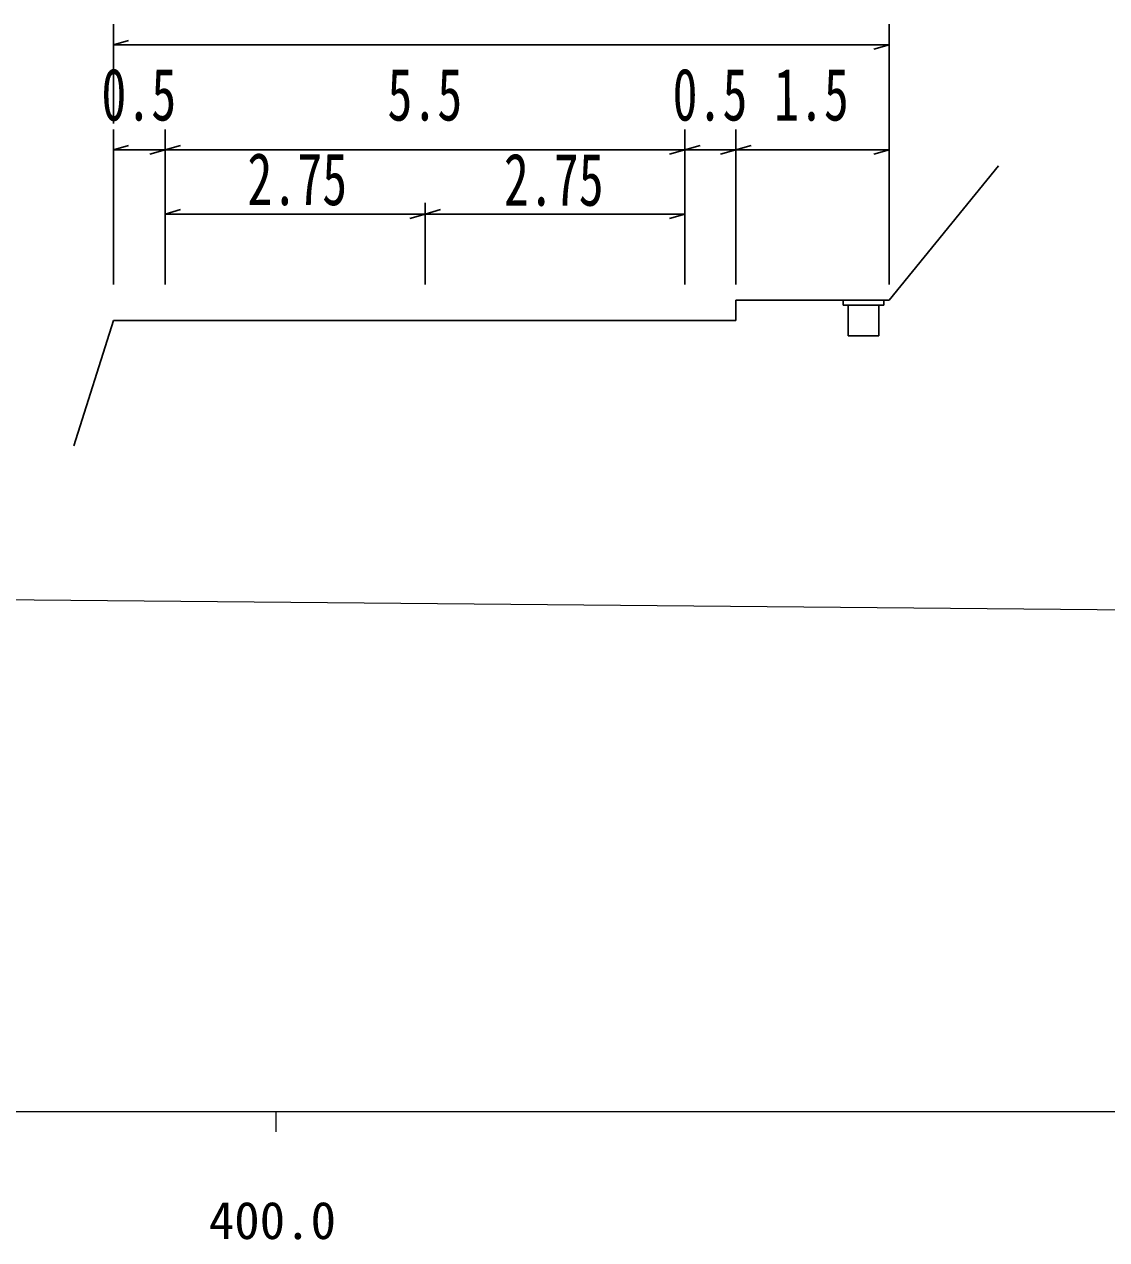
# Model space of a CAD drawing. Units: millimetres, scale not verified. Extents: x 40000 to 680000, y 20000 to 380000.
# Drawn here: x 455682 to 508706, y 198715 to 258239 of the extents above; entities that cross this region are included whole.
import ezdxf
from ezdxf.enums import TextEntityAlignment as Align

# ---------------------------------------------------------------- set-up
doc = ezdxf.new("R2010")
doc.units = ezdxf.units.MM
doc.header["$LTSCALE"] = 1000
for name, color, linetype, lineweight in [('M-BGD', 7, 'Continuous', 25), ('M-BMK-HTXT', 7, 'Continuous', 13), ('M-SUV', 7, 'Continuous', 13)]:
    doc.layers.add(name, color=color, linetype=linetype, lineweight=lineweight)
doc.styles.add('ＭＳ ゴシック', font='')
doc.styles.get('ＭＳ ゴシック').set_extended_font_data('MS Gothic')

msp = doc.modelspace()

# ---------------------------------------------------------------- linework, layer by layer
at = {"layer": 'M-BGD'}
for p, q in [((460045, 253379), (460045, 258239)), ((460045, 253379), (460045, 258239)), ((498045, 258239), (498045, 245501)), ((498045, 258239), (498045, 245501)), ((460045, 257239), (460795, 257454)), ((460045, 257239), (460795, 257454)), ((460045, 257239), (498045, 257239)), ((460045, 257239), (498045, 257239)), ((498045, 257239), (497295, 257023)), ((498045, 257239), (497295, 257023)), ((460045, 245501), (460045, 253093)), ((460045, 245501), (460045, 253093)), ((462586, 253093), (462586, 245501)), ((462586, 253093), (462586, 245501)), ((488045, 253093), (488045, 245501)), ((488045, 253093), (488045, 245501)), ((490545, 253093), (490545, 245501)), ((490545, 253093), (490545, 245501)), ((460045, 252093), (460795, 252309)), ((460045, 252093), (460795, 252309)), ((460045, 252093), (462586, 252093)), ((460045, 252093), (462586, 252093)), ((462586, 252093), (461836, 251877)), ((462586, 252093), (461836, 251877)), ((462586, 252093), (463336, 252309)), ((462586, 252093), (463336, 252309)), ((462586, 252093), (495248, 252093)), ((462586, 252093), (495248, 252093)), ((488045, 252093), (487295, 251877)), ((488045, 252093), (487295, 251877)), ((488045, 252093), (488795, 252309)), ((488045, 252093), (488795, 252309)), ((490545, 252093), (489795, 251877)), ((490545, 252093), (489795, 251877)), ((490545, 252093), (491295, 252309)), ((490545, 252093), (491295, 252309)), ((495248, 252093), (498045, 252093)), ((495248, 252093), (498045, 252093)), ((498045, 252093), (497295, 251877)), ((498045, 252093), (497295, 251877)), ((498045, 244731), (503401, 251305)), ((475315, 249489), (475315, 245501)), ((475315, 249489), (475315, 245501)), ((462586, 248948), (463336, 249164)), ((462586, 248948), (463336, 249164)), ((462586, 248948), (478810, 248948)), ((462586, 248948), (478810, 248948)), ((475315, 248948), (474565, 248733)), ((475315, 248948), (474565, 248733)), ((475315, 248948), (476065, 249164)), ((475315, 248948), (476065, 249164)), ((478810, 248948), (488045, 248948)), ((478810, 248948), (488045, 248948)), ((488045, 248948), (487295, 248733)), ((488045, 248948), (487295, 248733)), ((490545, 244731), (490545, 243731)), ((498045, 244731), (490545, 244731)), ((495795, 244731), (495795, 244481)), ((497795, 244731), (497795, 244481)), ((496045, 244481), (495795, 244481)), ((496045, 242981), (496045, 244481)), ((496045, 244481), (497545, 244481)), ((497795, 244481), (497545, 244481)), ((497545, 244481), (497545, 242981)), ((458106, 237589), (460045, 243731)), ((460045, 243731), (490545, 243731)), ((497545, 242981), (496045, 242981))]:
    msp.add_line(p, q, dxfattribs=at)
at = {"layer": 'M-BMK-HTXT'}
msp.add_line((64213, 233579), (567480, 229049), dxfattribs=at)
at = {"layer": 'M-SUV'}
for p, q in [((40000, 205000), (579000, 205000)), ((468000, 205000), (468000, 204000))]:
    msp.add_line(p, q, dxfattribs=at)

# ---------------------------------------------------------------- texts
at = {"layer": 'M-BGD', "style": 'ＭＳ ゴシック', "width": 0.7}
for s, p in [('0.5', (459463, 252752)), ('5.5', (473474, 252752)), ('0.5', (487443, 252752)), ('1.5', (492411, 252752))]:
    msp.add_text(s, height=2566, rotation=0.1, dxfattribs=at).set_placement(p, align=Align.BOTTOM_LEFT)
for p in [(466611, 248612), (479176, 248584)]:
    msp.add_text('2.75', height=2566, dxfattribs=at).set_placement(p, align=Align.BOTTOM_LEFT)
at = {"layer": 'M-SUV', "style": 'ＭＳ ゴシック'}
msp.add_text('400.0', height=1833, dxfattribs=at).set_placement((464719, 198195), align=Align.BOTTOM_LEFT)

doc.saveas('drawing.dxf')
